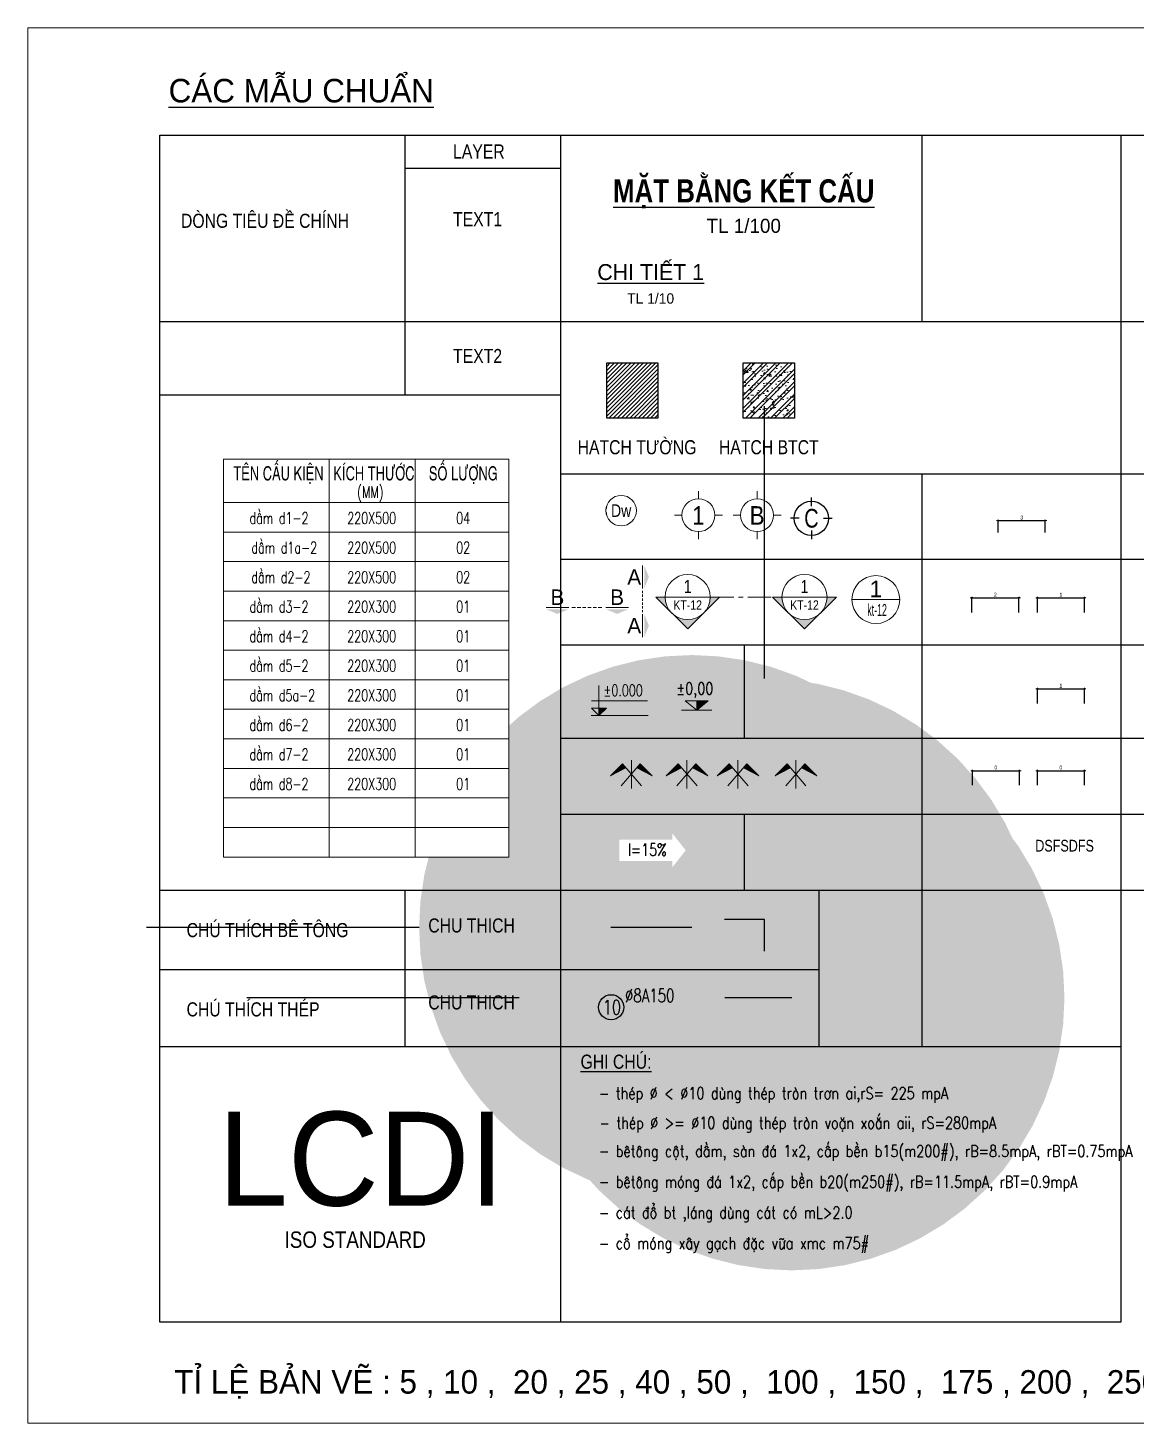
# Model space of a CAD drawing. Header units: inches. Extents: x 2135 to 2261, y 1937 to 2027.
# Drawn here: x 2134.6 to 2205.7, y 1937.3 to 2026.9 of the extents above; entities that cross this region are included whole.
import ezdxf
from ezdxf.enums import TextEntityAlignment as Align

# ---------------------------------------------------------------- set-up
doc = ezdxf.new("R2010")
doc.units = ezdxf.units.IN
doc.header["$MEASUREMENT"] = 0
for name, pattern in [('ACAD_ISO07W100', [3, 0, -3]), ('CENTER', [2, 1.25, -0.25, 0.25, -0.25]), ('DASHDOT', [1, 0.5, -0.25, 0, -0.25]), ('HIDDEN', [0.375, 0.25, -0.125])]:
    doc.linetypes.add(name, pattern=pattern)
doc.layers.get('Defpoints').update_dxf_attribs({"lineweight": 0})
for name, color, linetype, lineweight in [('A-WIPEOUT', 254, 'ACAD_ISO07W100', 0), ('dim', 144, 'Continuous', 13), ('LC Dim', 8, 'Continuous', 18), ('LC Hatch', 252, 'Continuous', 9), ('LC Hatch @ 1', 252, 'Continuous', 9), ('LC ISO', 153, 'Continuous', 13), ('LC Khac', 4, 'Continuous', 9), ('LC MANH DUT', 35, 'HIDDEN', 5), ('LC Net manh', 9, 'Continuous', 5), ('LC Net thay', 7, 'Continuous', 25), ('LC Net truc', 8, 'DASHDOT', 13), ('LC Text1', 3, 'Continuous', 20), ('LC Text2', 7, 'Continuous', 25), ('text', 1, 'Continuous', 20)]:
    doc.layers.add(name, color=color, linetype=linetype, lineweight=lineweight)
doc.styles.add('arial', font='arial.ttf', dxfattribs={"width": 0.8})
doc.styles.add('Brief text', font='VHHELS.TTF')
doc.styles.add('EG 1', font='VHAVANB.TTF')
doc.styles.add('General text 2', font='arial.ttf')
doc.styles.add('HOATBIF', font='hoatbif.shx', dxfattribs={"width": 0.8})
doc.styles.add('LC 1', font='VHAVANB.TTF')
doc.styles.add('LC 2', font='VHARIALN.TTF', dxfattribs={"width": 0.7})
doc.styles.add('LC 3', font='vnsimli.shx', dxfattribs={"width": 0.75})
doc.styles.add('LC3', font='VHARIALB.TTF', dxfattribs={"width": 0.8})
doc.styles.add('T1', font='Vnsimli.shx', dxfattribs={"width": 0.8})
doc.styles.add('T2', font='VHARIAL.TTF', dxfattribs={"width": 0.8})
doc.styles.add('Tahoma', font='tahoma.ttf')
doc.styles.add('text', font='hoatbif.shx', dxfattribs={"width": 0.7})
doc.styles.add('text1', font='VHHELS.TTF', dxfattribs={"width": 0.7, "height": 300})
doc.dimstyles.new('1-10', dxfattribs={"dimscale": 100, "dimtxt": 2.5, "dimasz": 0.35, "dimexe": 0.5, "dimexo": 0, "dimgap": 0.8, "dimtad": 1, "dimdec": 0, "dimlfac": 0.1, "dimzin": 0, "dimdsep": 46, "dimtxsty": 'HOATBIF', "dimblk": 'DOT', "dimcen": -1, "dimdle": 1, "dimclrd": 256, "dimclre": 256, "dimclrt": 4, "dimadec": 3, "dimazin": 2, "dimtfac": 0.333333, "dimtdec": 0, "dimtix": 1, "dimtmove": 2, "dimatfit": 3, "dimldrblk": 'DOT', "dimfxl": 1, "dimtvp": 0.833333, "dimtolj": 1, "dimtzin": 0, "dimarcsym": 0})
doc.dimstyles.new('1-100', dxfattribs={"dimscale": 100, "dimtxt": 2.5, "dimasz": 0.35, "dimexe": 0.5, "dimexo": 0, "dimgap": 0.8, "dimtad": 1, "dimdec": 0, "dimzin": 0, "dimdsep": 46, "dimtxsty": 'HOATBIF', "dimblk1": 'DOT', "dimblk2": 'DOT', "dimsah": 1, "dimcen": -1, "dimdle": 1, "dimclrd": 256, "dimclre": 256, "dimclrt": 4, "dimadec": 3, "dimazin": 2, "dimtfac": 0.333333, "dimtdec": 0, "dimtix": 1, "dimtmove": 2, "dimatfit": 3, "dimldrblk": 'DOT', "dimfxl": 1, "dimtvp": 0.833333, "dimtolj": 1, "dimtzin": 0, "dimarcsym": 0})
doc.dimstyles.new('1-20', dxfattribs={"dimscale": 100, "dimtxt": 2.5, "dimasz": 0.35, "dimexe": 0.5, "dimexo": 0, "dimgap": 0.8, "dimtad": 1, "dimdec": 0, "dimlfac": 0.2, "dimzin": 0, "dimdsep": 46, "dimtxsty": 'HOATBIF', "dimblk1": 'DOT', "dimblk2": 'DOT', "dimsah": 1, "dimcen": -1, "dimdle": 1, "dimclrd": 256, "dimclre": 256, "dimclrt": 4, "dimadec": 3, "dimazin": 2, "dimtfac": 0.333333, "dimtdec": 0, "dimtix": 1, "dimtmove": 2, "dimatfit": 3, "dimldrblk": 'DOT', "dimfxl": 1, "dimtvp": 0.833333, "dimtolj": 1, "dimtzin": 0, "dimarcsym": 0})
doc.dimstyles.new('1-40', dxfattribs={"dimscale": 100, "dimtxt": 2.5, "dimasz": 0.35, "dimexe": 0.5, "dimexo": 0, "dimgap": 0.8, "dimtad": 1, "dimdec": 0, "dimlfac": 0.4, "dimzin": 0, "dimdsep": 46, "dimtxsty": 'HOATBIF', "dimblk1": 'DOT', "dimblk2": 'DOT', "dimsah": 1, "dimcen": -1, "dimdle": 1, "dimclrd": 256, "dimclre": 256, "dimclrt": 4, "dimadec": 3, "dimazin": 2, "dimtfac": 0.333333, "dimtdec": 0, "dimtix": 1, "dimtmove": 2, "dimatfit": 3, "dimldrblk": 'DOT', "dimfxl": 1, "dimtvp": 0.833333, "dimtolj": 1, "dimtzin": 0, "dimarcsym": 0})
doc.dimstyles.new('1-5', dxfattribs={"dimscale": 100, "dimtxt": 2.5, "dimasz": 0.35, "dimexe": 0.5, "dimexo": 0, "dimgap": 0.8, "dimtad": 1, "dimdec": 0, "dimlfac": 0.05, "dimzin": 0, "dimdsep": 46, "dimtxsty": 'HOATBIF', "dimblk1": 'DOT', "dimblk2": 'DOT', "dimsah": 1, "dimcen": -1, "dimdle": 1, "dimclrd": 256, "dimclre": 256, "dimclrt": 4, "dimadec": 3, "dimazin": 2, "dimtfac": 0.333333, "dimtdec": 0, "dimtix": 1, "dimtmove": 2, "dimatfit": 3, "dimldrblk": 'DOT', "dimfxl": 1, "dimtvp": 0.833333, "dimtolj": 1, "dimtzin": 0, "dimarcsym": 0})
doc.dimstyles.new('1-50', dxfattribs={"dimscale": 100, "dimtxt": 2.5, "dimasz": 0.35, "dimexe": 0.5, "dimexo": 0, "dimgap": 0.8, "dimtad": 1, "dimdec": 0, "dimlfac": 0.5, "dimzin": 0, "dimdsep": 46, "dimtxsty": 'HOATBIF', "dimblk1": 'DOT', "dimblk2": 'DOT', "dimsah": 1, "dimcen": -1, "dimdle": 1, "dimclrd": 256, "dimclre": 256, "dimclrt": 4, "dimadec": 3, "dimazin": 2, "dimtfac": 0.333333, "dimtdec": 0, "dimtix": 1, "dimtmove": 2, "dimatfit": 3, "dimldrblk": 'DOT', "dimfxl": 1, "dimtvp": 0.833333, "dimtolj": 1, "dimtzin": 0, "dimarcsym": 0})

# ---------------------------------------------------------------- blocks, each defined once
blk = doc.blocks.new('CT')
at = {"layer": 'LC Khac'}
blk.add_hatch(color=252, dxfattribs=at).paths.add_polyline_path([(3.25, 1.6), (1.64, 1.6), (1.64, 0)])
at = {"layer": 'LC Khac', "color": 9, "ltscale": 50}
for p, q in [((0.05, 3.14), (12, 3.14)), ((12.09, 0), (0, 0))]:
    blk.add_line(p, q, dxfattribs=at)
for points in [[(1.64, 6.43), (1.64, 0)], [(1.64, 0), (0.03, 1.6), (1.64, 1.6)], [(1.64, 0), (3.25, 1.6), (1.64, 1.6)]]:
    blk.add_lwpolyline(points, dxfattribs=at)
at = {"layer": 'LC Khac', "color": 3, "style": 'LC 3', "width": 0.75}
blk.add_attdef('CT', (1.91, 3.5), '', height=2.2, dxfattribs=at)
blk = doc.blocks.new('DXicon')
at = {"layer": 'LC Hatch', "ltscale": 50}
for points in [[(-1.15, 4.39), (-1.9, 5.26), (-4.45, 2.69)], [(4.45, 2.69), (1.9, 5.26), (1.15, 4.39)]]:
    blk.add_hatch(color=252, dxfattribs=at).paths.add_polyline_path(points)
at = {"layer": 'LC Net manh', "color": 8, "ltscale": 50}
for p, q in [((0, 0.04), (0, 6.04)), ((-1.9, 5.26), (-4.45, 2.69)), ((-4.45, 2.69), (-1.15, 4.39)), ((-2.13, 0.57), (1.9, 5.26)), ((2.13, 0.57), (-1.9, 5.26)), ((4.45, 2.69), (1.15, 4.39)), ((1.9, 5.26), (4.45, 2.69))]:
    blk.add_line(p, q, dxfattribs=at)
blk = doc.blocks.new('DOT')
at = {"layer": 'dim'}
for p, q in [((-1, -1), (1, 1)), ((-3, 0), (3, 0))]:
    blk.add_line(p, q, dxfattribs=at)
blk.add_lwpolyline([(0.5, 1), (-1, -0.5), (-0.5, -1), (1, 0.5)], close=True, dxfattribs=at)
blk = doc.blocks.new('TTRUC')
at = {"layer": 'LC ISO'}
for p, q in [((0, 6.95), (0, 10.13)), ((-6.95, 0), (-10.13, 0)), ((6.95, 0), (10.13, 0)), ((0, -6.95), (0, -10.13))]:
    blk.add_line(p, q, dxfattribs=at)
at = {"layer": 'LC Net manh'}
blk.add_circle((0, 0), 6.95, dxfattribs=at)
blk = doc.blocks.new('TIEUDE1')
at = {"layer": 'LC Text2', "color": 7, "style": 'LC 1'}
blk.add_attdef('TIªU§Ò', text='', height=5, dxfattribs=at).set_placement((0, 0), align=Align.BOTTOM_CENTER)
blk.add_attdef('TL', text='', height=3, dxfattribs=at).set_placement((0, -2), align=Align.TOP_CENTER)
blk = doc.blocks.new('TIEUDE2')
at = {"layer": 'LC Text2', "color": 7, "style": 'LC 1'}
blk.add_attdef('%%UTIªU§Ò', text='', height=3.5, dxfattribs=at).set_placement((0, 0), align=Align.BOTTOM_CENTER)
blk.add_attdef('TL', text='', height=2.2, dxfattribs=at).set_placement((0, -1.8), align=Align.TOP_CENTER)
blk = doc.blocks.new('*D49')
at = {"layer": 'Defpoints', "color": 0, "ltscale": 500, "transparency": 16777216}
for p in [(2199.898, 1995.22), (2196.881, 1994.456), (2199.898, 1994.456)]:
    blk.add_point(p, dxfattribs=at)
at = {"layer": 'LC Dim', "lineweight": -2, "ltscale": 500, "transparency": 16777216}
for p, q in [((2196.881, 1994.456), (2196.881, 1995.27)), ((2196.916, 1995.22), (2199.863, 1995.22)), ((2199.898, 1994.456), (2199.898, 1995.27))]:
    blk.add_line(p, q, dxfattribs=at)
at = {"layer": 'LC Dim', "lineweight": -2, "ltscale": 500, "transparency": 16777216, "xscale": 0.035, "yscale": 0.035, "zscale": 0.035, "rotation": 180}
blk.add_blockref('DOT', (2196.881, 1995.22), dxfattribs=at)
at = {"layer": 'LC Dim', "lineweight": -2, "ltscale": 500, "transparency": 16777216, "xscale": 0.035, "yscale": 0.035, "zscale": 0.035}
blk.add_blockref('DOT', (2199.898, 1995.22), dxfattribs=at)
at = {"layer": 'LC Dim', "color": 4, "ltscale": 500, "transparency": 16777216, "insert": (2198.39, 1995.415), "char_height": 0.25, "attachment_point": 5, "style": 'HOATBIF'}
blk.add_mtext('\\A1;3', dxfattribs=at)
blk = doc.blocks.new('*D50')
at = {"layer": 'Defpoints', "color": 0, "ltscale": 2, "transparency": 16777216}
for p in [(2198.201, 1990.26), (2195.185, 1989.325), (2198.201, 1989.325)]:
    blk.add_point(p, dxfattribs=at)
at = {"layer": 'LC Dim', "lineweight": -2, "ltscale": 2, "transparency": 16777216}
for p, q in [((2195.185, 1989.325), (2195.185, 1990.31)), ((2195.22, 1990.26), (2198.166, 1990.26)), ((2198.201, 1989.325), (2198.201, 1990.31))]:
    blk.add_line(p, q, dxfattribs=at)
at = {"layer": 'LC Dim', "lineweight": -2, "ltscale": 2, "transparency": 16777216, "xscale": 0.035, "yscale": 0.035, "zscale": 0.035, "rotation": 180}
blk.add_blockref('DOT', (2195.185, 1990.26), dxfattribs=at)
at = {"layer": 'LC Dim', "lineweight": -2, "ltscale": 2, "transparency": 16777216, "xscale": 0.035, "yscale": 0.035, "zscale": 0.035}
blk.add_blockref('DOT', (2198.201, 1990.26), dxfattribs=at)
at = {"layer": 'LC Dim', "color": 4, "ltscale": 2, "transparency": 16777216, "insert": (2196.693, 1990.465), "char_height": 0.25, "attachment_point": 5, "style": 'HOATBIF'}
blk.add_mtext('\\A1;2', dxfattribs=at)
blk = doc.blocks.new('*D51')
at = {"layer": 'Defpoints', "color": 0, "ltscale": 2, "transparency": 16777216}
for p in [(2202.407, 1984.42), (2199.39, 1983.484), (2202.407, 1983.484)]:
    blk.add_point(p, dxfattribs=at)
at = {"layer": 'LC Dim', "lineweight": -2, "ltscale": 2, "transparency": 16777216}
for p, q in [((2199.39, 1983.484), (2199.39, 1984.47)), ((2199.425, 1984.42), (2202.372, 1984.42)), ((2202.407, 1983.484), (2202.407, 1984.47))]:
    blk.add_line(p, q, dxfattribs=at)
at = {"layer": 'LC Dim', "lineweight": -2, "ltscale": 2, "transparency": 16777216, "xscale": 0.035, "yscale": 0.035, "zscale": 0.035, "rotation": 180}
blk.add_blockref('DOT', (2199.39, 1984.42), dxfattribs=at)
at = {"layer": 'LC Dim', "lineweight": -2, "ltscale": 2, "transparency": 16777216, "xscale": 0.035, "yscale": 0.035, "zscale": 0.035}
blk.add_blockref('DOT', (2202.407, 1984.42), dxfattribs=at)
at = {"layer": 'LC Dim', "color": 4, "ltscale": 2, "transparency": 16777216, "insert": (2200.899, 1984.625), "char_height": 0.25, "attachment_point": 5, "style": 'HOATBIF'}
blk.add_mtext('\\A1;1', dxfattribs=at)
blk = doc.blocks.new('*D52')
at = {"layer": 'Defpoints', "color": 0, "ltscale": 2, "transparency": 16777216}
for p in [(2202.407, 1990.26), (2199.39, 1989.325), (2202.407, 1989.325)]:
    blk.add_point(p, dxfattribs=at)
at = {"layer": 'LC Dim', "lineweight": -2, "ltscale": 2, "transparency": 16777216}
for p, q in [((2199.39, 1989.325), (2199.39, 1990.31)), ((2199.425, 1990.26), (2202.372, 1990.26)), ((2202.407, 1989.325), (2202.407, 1990.31))]:
    blk.add_line(p, q, dxfattribs=at)
at = {"layer": 'LC Dim', "lineweight": -2, "ltscale": 2, "transparency": 16777216, "xscale": 0.035, "yscale": 0.035, "zscale": 0.035, "rotation": 180}
blk.add_blockref('DOT', (2199.39, 1990.26), dxfattribs=at)
at = {"layer": 'LC Dim', "lineweight": -2, "ltscale": 2, "transparency": 16777216, "xscale": 0.035, "yscale": 0.035, "zscale": 0.035}
blk.add_blockref('DOT', (2202.407, 1990.26), dxfattribs=at)
at = {"layer": 'LC Dim', "color": 4, "ltscale": 2, "transparency": 16777216, "insert": (2200.899, 1990.465), "char_height": 0.25, "attachment_point": 5, "style": 'HOATBIF'}
blk.add_mtext('\\A1;1', dxfattribs=at)
blk = doc.blocks.new('*D53')
at = {"layer": 'Defpoints', "color": 0, "ltscale": 2, "transparency": 16777216}
for p in [(2198.235, 1979.161), (2195.218, 1978.226), (2198.235, 1978.226)]:
    blk.add_point(p, dxfattribs=at)
at = {"layer": 'LC Dim', "lineweight": -2, "ltscale": 2, "transparency": 16777216}
for p, q in [((2195.218, 1978.226), (2195.218, 1979.211)), ((2195.253, 1979.161), (2198.2, 1979.161)), ((2198.235, 1978.226), (2198.235, 1979.211))]:
    blk.add_line(p, q, dxfattribs=at)
at = {"layer": 'LC Dim', "lineweight": -2, "ltscale": 2, "transparency": 16777216, "xscale": 0.035, "yscale": 0.035, "zscale": 0.035, "rotation": 180}
blk.add_blockref('DOT', (2195.218, 1979.161), dxfattribs=at)
at = {"layer": 'LC Dim', "lineweight": -2, "ltscale": 2, "transparency": 16777216, "xscale": 0.035, "yscale": 0.035, "zscale": 0.035}
blk.add_blockref('DOT', (2198.235, 1979.161), dxfattribs=at)
at = {"layer": 'LC Dim', "color": 4, "ltscale": 2, "transparency": 16777216, "insert": (2196.726, 1979.366), "char_height": 0.25, "attachment_point": 5, "style": 'HOATBIF'}
blk.add_mtext('\\A1;0', dxfattribs=at)
blk = doc.blocks.new('*D54')
at = {"layer": 'Defpoints', "color": 0, "ltscale": 2, "transparency": 16777216}
for p in [(2202.407, 1979.161), (2199.39, 1978.226), (2202.407, 1978.226)]:
    blk.add_point(p, dxfattribs=at)
at = {"layer": 'LC Dim', "lineweight": -2, "ltscale": 2, "transparency": 16777216}
for p, q in [((2199.39, 1978.226), (2199.39, 1979.211)), ((2199.425, 1979.161), (2202.372, 1979.161)), ((2202.407, 1978.226), (2202.407, 1979.211))]:
    blk.add_line(p, q, dxfattribs=at)
at = {"layer": 'LC Dim', "lineweight": -2, "ltscale": 2, "transparency": 16777216, "xscale": 0.035, "yscale": 0.035, "zscale": 0.035, "rotation": 180}
blk.add_blockref('DOT', (2199.39, 1979.161), dxfattribs=at)
at = {"layer": 'LC Dim', "lineweight": -2, "ltscale": 2, "transparency": 16777216, "xscale": 0.035, "yscale": 0.035, "zscale": 0.035}
blk.add_blockref('DOT', (2202.407, 1979.161), dxfattribs=at)
at = {"layer": 'LC Dim', "color": 4, "ltscale": 2, "transparency": 16777216, "insert": (2200.899, 1979.366), "char_height": 0.25, "attachment_point": 5, "style": 'HOATBIF'}
blk.add_mtext('\\A1;0', dxfattribs=at)
blk = doc.blocks.new('trich CT')
blk.add_line((-500, 0), (500, 0))
blk.add_circle((0, 0), 500)
at = {"layer": 'text', "style": 'text1'}
blk.add_attdef('T', text='', height=350, dxfattribs=at).set_placement((0, 223), align=Align.MIDDLE_CENTER)
at = {"layer": 'text', "linetype": 'ByBlock', "style": 'text', "width": 0.7}
blk.add_attdef('KT', text='', height=250, dxfattribs=at).set_placement((0, -217), align=Align.MIDDLE_CENTER)
blk = doc.blocks.new('*U33')
h = blk.add_hatch(color=256)
h.paths.add_polyline_path([(0, -8.49), (4.24, -4.24, -0.198912), (0, -6, -0.198912), (-4.24, -4.24)])
h.paths.add_polyline_path([(8.49, 0), (6, 0, -0.198912), (4.24, -4.24)])
h.paths.add_polyline_path([(-4.24, -4.24, -0.198912), (-6, 0), (-8.49, 0)])
h = blk.add_hatch(color=256)
h.paths.add_polyline_path([(31.08, -8.49), (35.32, -4.24, -0.198912), (31.08, -6, -0.198912), (26.84, -4.24)])
h.paths.add_polyline_path([(39.57, 0), (37.08, 0, -0.198912), (35.32, -4.24)])
h.paths.add_polyline_path([(26.84, -4.24, -0.198912), (25.08, 0), (22.59, 0)])
for p, q in [((-6, 0), (6, 0)), ((25.08, 0), (37.08, 0))]:
    blk.add_line(p, q)
at = {"linetype": 'CENTER', "ltscale": 5}
blk.add_line((6, 0), (25.08, 0), dxfattribs=at)
for points in [[(6, 0), (8.49, 0), (0, -8.49), (-8.49, 0), (-6, 0)], [(37.08, 0), (39.57, 0), (31.08, -8.49), (22.59, 0), (25.08, 0)]]:
    blk.add_lwpolyline(points)
for centre in [(0, 0), (31.08, 0)]:
    blk.add_circle(centre, 6)
at = {"layer": 'text', "style": 'Brief text', "width": 0.8, "flags": 8}
for tag, p in [('VIEW-NUMBER2', (0, 52)), ('VIEW-NUMBER1', (0, 0))]:
    blk.add_attdef(tag, text='', height=3.5, dxfattribs=at).set_placement(p, align=Align.BOTTOM_CENTER)
at = {"layer": 'text', "style": 'arial', "width": 0.8, "flags": 8}
for tag, p in [('SHEET-NUMBER2', (0, 51.13)), ('SHEET-NUMBER1', (0, -0.87))]:
    blk.add_attdef(tag, text='', height=2.5, dxfattribs=at).set_placement(p, align=Align.TOP_CENTER)
blk = doc.blocks.new('Caodo1')
at = {"layer": 'LC Text1'}
blk.add_hatch(color=256, dxfattribs=at).paths.add_polyline_path([(0, 200), (0, 0), (243, 200)])
for p, q in [((324, 0), (-324, 0)), ((0, 0), (0, 200))]:
    blk.add_line(p, q, dxfattribs=at)
blk.add_lwpolyline([(-243, 200), (243, 200), (0, 0), (0, 0)], close=True, dxfattribs=at)
at = {"layer": 'LC Text1', "style": 'T1', "width": 0.8}
blk.add_attdef('%%P0,00', text='', height=250, dxfattribs=at).set_placement((-39, 460), align=Align.MIDDLE_CENTER)
blk = doc.blocks.new('*U19')
at = {"layer": 'A-WIPEOUT'}
blk.add_lwpolyline([(0, 4.25), (-2.5, 3.44), (-4.04, 1.31), (-4.04, -1.31), (-2.5, -3.44), (0, -4.25), (2.5, -3.44), (4.04, -1.31), (4.04, 1.31), (2.5, 3.44)], close=True, dxfattribs=at)
blk.add_wipeout([(0, 4.25), (-2.5, 3.44), (-4.04, 1.31), (-4.04, -1.31), (-2.5, -3.44), (0, -4.25), (2.5, -3.44), (4.04, -1.31), (4.04, 1.31), (2.5, 3.44)]).dxf.layer = 'A-WIPEOUT'
blk.add_circle((0, 0), 4.25)
at = {"layer": 'text', "style": 'General text 2', "width": 0.8, "flags": 8}
blk.add_attdef('SYMBOL', text='', height=3.5, dxfattribs=at).set_placement((0, 0), align=Align.MIDDLE_CENTER)
blk = doc.blocks.new('matcatdoc')
at = {"layer": 'LC Khac', "color": 1, "ltscale": 2}
for p, q in [((0, 485), (0, 0)), ((0, -550), (0, -1036))]:
    blk.add_line(p, q, dxfattribs=at)
for points in [[(134, 243, 0, 471, 0), (37, 243, 275, 275, 0)], [(134, -793, 0, 471, 0), (37, -793, 275, 275, 0)]]:
    blk.add_lwpolyline(points, format="xyseb", dxfattribs=at)
at = {"layer": 'LC MANH DUT', "ltscale": 200}
blk.add_line((0, -49), (0, -506), dxfattribs=at)
at = {"ltscale": 2, "style": 'LC 1'}
for p in [(-179, 243), (-179, -793)]:
    blk.add_attdef('LC', text='', height=330, dxfattribs=at).set_placement(p, align=Align.MIDDLE_CENTER)
blk = doc.blocks.new('*U32')
at = {"layer": 'LC Khac', "color": 1, "ltscale": 2}
for p, q in [((0, 0), (-485, 0)), ((1271, 0), (785, 0))]:
    blk.add_line(p, q, dxfattribs=at)
for points in [[(-243, -134, 0, 471, 0), (-243, -37, 275, 275, 0)], [(1028, -134, 0, 471, 0), (1028, -37, 275, 275, 0)]]:
    blk.add_lwpolyline(points, format="xyseb", dxfattribs=at)
at = {"layer": 'LC MANH DUT', "ltscale": 300}
blk.add_line((66, 0), (732, 0), dxfattribs=at)
at = {"ltscale": 2, "style": 'LC 1'}
for p in [(-243, 222), (1028, 222)]:
    blk.add_attdef('LC', text='', height=330, dxfattribs=at).set_placement(p, align=Align.MIDDLE_CENTER)
blk = doc.blocks.new('KyHieu TrucDinhVi')
at = {"color": 7, "lineweight": 30}
for p, q in [((0, 2.36), (0, 4)), ((-2.36, 0), (-4, 0)), ((2.36, 0), (4, 0)), ((0, -2.36), (0, -4))]:
    blk.add_line(p, q, dxfattribs=at)
blk.add_circle((0, 0), 3.3, dxfattribs=at)
at = {"ltscale": 20, "style": 'Tahoma'}
blk.add_attdef('AA', text='', height=3, dxfattribs=at).set_placement((0, 0), align=Align.MIDDLE_CENTER)

msp = doc.modelspace()

# ---------------------------------------------------------------- hatches: boundary and pattern name
at = {"layer": 'LC Hatch @ 1', "ltscale": 2}
h = msp.add_hatch(dxfattribs=at)
h.set_pattern_fill('ANSI31', color=256, scale=1.508205)
h.set_pattern_definition([(45, (2171.67229, 2189.55134), (-0.13330771, 0.13330771), [])])
h.paths.add_polyline_path([(2175.032, 2001.803), (2175.032, 2005.354), (2171.744, 2005.354), (2171.744, 2001.803)])
h = msp.add_hatch(dxfattribs=at)
h.set_pattern_fill('BTCT', color=256, scale=0.15082)
h.set_pattern_definition([(50, (2173.2423, 2189.5513), (1.081775, -0.094643), [0.1131153, -1.244269]), (355, (2173.2423, 2189.5513), (-0.2092654, 1.1344596), [0.090492, -0.995415]), (100.4514, (2173.3325, 2189.5435), (0.8725105, 1.039816), [0.096133, -1.057466]), (46.1842, (2173.2423, 2189.853), (1.609618, -0.249637), [0.169673, -1.866403]), (96.6356, (2173.3765, 2189.8322), (1.409663, 1.469169), [0.1442, -1.586198]), (351.1842, (2173.2423, 2189.853), (1.409661, 1.46917), [0.135738, -1.493123]), (21, (2173.39315, 2189.7776), (0.900258, -0.6072317), [0.1131153, -1.244269]), (326, (2173.3932, 2189.7776), (0.366969, 1.0936746), [0.090492, -0.995415]), (71.4514, (2173.4682, 2189.727), (1.2672276, 0.486442), [0.096133, -1.057466]), (37.5, (2173.24233, 2189.55134), (0.01833955, 0.502072), [0, -0.9833494, 0, -1.010497, 0, -0.9991855]), (7.5, (2173.24233, 2189.55134), (0.3967627, 0.5948536), [0, -0.5761342, 0, -0.9607263, 0, -0.3808217]), (327.5, (2172.906, 2189.55134), (0.80511345, -0.0340174), [0, -0.3770511, 0, -1.1763996, 0, -1.5609917]), (317.5, (2172.7552, 2189.55134), (0.879564, 0.1509788), [0, -0.4901665, 0, -0.78125, 0, -1.1085304]), (45, (2173.24233, 2189.55134), (-0.3999231, 0.3999231), []), (45, (2173.50895, 2189.55134), (-0.3999231, 0.3999231), [])])
h.paths.add_polyline_path([(2183.789, 2005.354), (2180.501, 2005.354), (2180.501, 2001.803), (2183.789, 2001.803)])

# ---------------------------------------------------------------- linework, layer by layer
at = {"layer": 'Defpoints', "ltscale": 0.2}
msp.add_lwpolyline([(2134.584, 2026.858), (2261.274, 2026.858), (2261.274, 1937.27), (2134.584, 1937.27)], close=True, dxfattribs=at)
at = {"layer": 'LC Net thay'}
for p, q in [((2158.786, 2019.966), (2158.786, 2003.289)), ((2168.781, 2019.966), (2168.781, 1943.751)), ((2191.978, 2019.966), (2191.978, 2008.013)), ((2204.742, 2019.966), (2210.688, 2019.966)), ((2168.781, 2017.824), (2158.786, 2017.824)), ((2143.045, 2008.013), (2191.978, 2008.013)), ((2143.045, 2008.013), (2210.688, 2008.013)), ((2143.045, 2003.289), (2168.781, 2003.289)), ((2168.781, 1998.218), (2210.688, 1998.218)), ((2191.978, 1998.218), (2191.978, 1961.459)), ((2168.781, 1992.736), (2210.688, 1992.736)), ((2168.781, 1987.254), (2210.688, 1987.254)), ((2180.568, 1987.254), (2180.568, 1981.247)), ((2168.781, 1981.247), (2210.688, 1981.247)), ((2168.781, 1976.36), (2191.978, 1976.36)), ((2168.781, 1976.36), (2210.688, 1976.36)), ((2180.568, 1976.36), (2180.568, 1971.501)), ((2143.045, 1971.501), (2210.688, 1971.501)), ((2158.786, 1971.501), (2158.786, 1961.459)), ((2185.374, 1961.459), (2185.374, 1971.501)), ((2143.045, 1966.4), (2185.374, 1966.4)), ((2143.045, 1961.459), (2204.742, 1961.459)), ((2143.045, 1961.459), (2204.742, 1961.459))]:
    msp.add_line(p, q, dxfattribs=at)
msp.add_lwpolyline([(2143.045, 2019.966), (2204.742, 2019.966), (2204.742, 1943.751), (2143.045, 1943.751)], close=True, dxfattribs=at)
at = {"layer": 'LC Text2', "ltscale": 2}
for points in [[(2171.744, 2005.354), (2175.032, 2005.354), (2175.032, 2001.803), (2171.744, 2001.803)], [(2180.501, 2005.354), (2183.789, 2005.354), (2183.789, 2001.803), (2180.501, 2001.803)]]:
    msp.add_lwpolyline(points, close=True, dxfattribs=at)
at = {"layer": 'LC Text2', "ltscale": 100}
msp.add_circle((2172.027, 1963.973), 0.807, dxfattribs=at)

# ---------------------------------------------------------------- block references
ref = msp.add_blockref('matcatdoc', (2174.049, 1990.869), dxfattribs=dict(xscale=0.003016409176508714, yscale=0.003016409176508714, zscale=0.003016409176508714))
ref.add_attrib('LC', 'A', dxfattribs={"ltscale": 2, "height": 0.995, "style": 'LC 1'}).set_placement((2173.51, 1988.477), align=Align.MIDDLE_CENTER)
ref.add_attrib('LC', 'A', dxfattribs={"ltscale": 2, "height": 0.995, "style": 'LC 1'}).set_placement((2173.51, 1991.601), align=Align.MIDDLE_CENTER)
ref = msp.add_blockref('*U32', (2169.309, 1989.633), dxfattribs=dict(xscale=0.003016409176508714, yscale=0.003016409176508714, zscale=0.003016409176508714))
ref.add_attrib('LC', 'B', dxfattribs={"ltscale": 2, "height": 0.995, "style": 'LC 1'}).set_placement((2172.41, 1990.303), align=Align.MIDDLE_CENTER)
ref.add_attrib('LC', 'B', dxfattribs={"ltscale": 2, "height": 0.995, "style": 'LC 1'}).set_placement((2168.577, 1990.303), align=Align.MIDDLE_CENTER)
at = {"layer": 'LC Hatch', "xscale": 0.30164091765136, "yscale": 0.30164091765136, "zscale": 0.30164091765136}
for p in [(2173.324, 1978.015), (2176.897, 1978.015), (2180.171, 1978.015), (2183.893, 1978.015)]:
    msp.add_blockref('DXicon', p, dxfattribs=at)
at = {"layer": 'LC ISO', "xscale": 0.1520035240682468, "yscale": 0.1520035240682468, "zscale": 0.1520035240682468}
for p in [(2177.627, 1995.569), (2181.398, 1995.569)]:
    msp.add_blockref('TTRUC', p, dxfattribs=at)
at = {"layer": 'LC ISO'}
ref = msp.add_blockref('KyHieu TrucDinhVi', (2184.884, 1995.37), dxfattribs=dict(at, xscale=0.3331896367936253, yscale=0.3331896367936253, zscale=0.3331896367936253))
ref.add_attrib('AA', 'C', dxfattribs={"layer": '0', "ltscale": 20, "height": 1.199, "style": 'EG 1', "width": 0.8}).set_placement((2184.884, 1995.37), align=Align.MIDDLE_CENTER)
ref = msp.add_blockref('*U33', (2176.941, 1990.311), dxfattribs=dict(at, xscale=0.2413127341206971, yscale=0.2413127341206971, zscale=0.2413127341206971))
ref.add_attrib('VIEW-NUMBER1', '1', dxfattribs={"layer": 'text', "height": 0.845, "style": 'Brief text', "width": 0.8}).set_placement((2176.941, 1990.311), align=Align.BOTTOM_CENTER)
ref.add_attrib('SHEET-NUMBER1', 'KT-12', dxfattribs={"layer": 'text', "height": 0.6033, "style": 'arial', "width": 0.8}).set_placement((2176.941, 1990.1), align=Align.TOP_CENTER)
ref.add_attrib('VIEW-NUMBER2', '1', dxfattribs={"layer": 'text', "height": 0.845, "style": 'Brief text', "width": 0.8}).set_placement((2184.441, 1990.311), align=Align.BOTTOM_CENTER)
ref.add_attrib('SHEET-NUMBER2', 'KT-12', dxfattribs={"layer": 'text', "height": 0.6033, "style": 'arial', "width": 0.8}).set_placement((2184.441, 1990.1), align=Align.TOP_CENTER)
ref = msp.add_blockref('trich CT', (2189.023, 1990.15), dxfattribs=dict(at, xscale=0.003071566372880146, yscale=0.003071566372880146, zscale=0.003071566372880146))
ref.add_attrib('T', '1', dxfattribs={"layer": 'LC Text2', "height": 1.075, "style": 'text1'}).set_placement((2189.023, 1990.834), align=Align.MIDDLE_CENTER)
ref.add_attrib('KT', ' kt-12', dxfattribs={"layer": 'LC Text2', "linetype": 'ByBlock', "height": 0.7679, "style": 'text', "width": 0.55}).set_placement((2189.023, 1989.483), align=Align.MIDDLE_CENTER)
at = {"layer": 'LC Text1'}
ref = msp.add_blockref('CT', (2170.748, 1982.699), dxfattribs=dict(at, xscale=0.30164091765136, yscale=0.30164091765136, zscale=0.30164091765136))
ref.add_attrib('CT', '%%P0.000', (2171.543, 1983.948), dxfattribs={"color": 3, "height": 0.7481, "style": 'LC 3', "width": 0.7})
ref = msp.add_blockref('Caodo1', (2177.519, 1983.054), dxfattribs=dict(at, xscale=0.003016409176508714, yscale=0.003016409176508714, zscale=0.003016409176508714))
ref.add_attrib('%%P0,00', '%%p0,00', dxfattribs={"layer": 'LC Text2', "height": 0.7541, "style": 'T1', "width": 0.8}).set_placement((2177.401, 1984.44), align=Align.MIDDLE_CENTER)
at = {"layer": 'LC Text2'}
ref = msp.add_blockref('TIEUDE1', (2180.539, 2015.204), dxfattribs=dict(at, xscale=0.3016409176514545, yscale=0.3016409176514545, zscale=0.3016409176514545))
ref.add_attrib('TIªU§Ò', '%%UmÆt b»ng kÕt cÊu', dxfattribs={"color": 7, "height": 1.4854, "style": 'LC3', "width": 0.8}).set_placement((2180.539, 2015.204), align=Align.BOTTOM_CENTER)
ref.add_attrib('TL', 'TL 1/100', dxfattribs={"color": 7, "height": 0.9049, "style": 'LC 1'}).set_placement((2180.539, 2014.601), align=Align.TOP_CENTER)
ref = msp.add_blockref('TIEUDE2', (2174.566, 2010.359), dxfattribs=dict(at, xscale=0.3016409176514545, yscale=0.3016409176514545, zscale=0.3016409176514545))
ref.add_attrib('%%UTIªU§Ò', '%%Uchi tiÕt 1', dxfattribs={"color": 7, "height": 1.02442, "style": 'LC 1'}).set_placement((2174.566, 2010.359), align=Align.BOTTOM_CENTER)
ref.add_attrib('TL', 'TL 1/10', dxfattribs={"color": 7, "height": 0.6636, "style": 'LC 1'}).set_placement((2174.566, 2009.816), align=Align.TOP_CENTER)

# ---------------------------------------------------------------- texts
at = {"layer": 'LC Dim', "color": 4, "ltscale": 2, "insert": (2199.256, 1973.959), "char_height": 0.7541, "attachment_point": 7, "style": 'HOATBIF'}
msp.add_mtext('DSFSDFS', dxfattribs=at)
at = {"layer": 'LC Text1', "ltscale": 0.2, "style": 'LC 1', "width": 0.9}
for s, p in [('1', (2177.627, 1994.601)), ('B', (2181.398, 1994.601))]:
    msp.add_text(s, height=1.19, dxfattribs=at).set_placement(p, align=Align.BOTTOM_CENTER)
at = {"layer": 'LC Text1', "color": 3, "style": 'LC 3', "width": 0.8}
for s, p in [('- thÐp %%C < %%C10 dïng thÐp trßn tr¬n ai,rS= 225 mpA', (2171.244, 1958.076)), ('- thÐp %%C >= %%C10 dïng thÐp trßn voÆn xo¾n aii, rS=280mpA', (2171.275, 1956.172)), ('- bªt«ng cét, dÇm, sµn ®¸ 1x2, cÊp bÒn b15(m200#), rB=8.5mpA, rBT=0.75mpA', (2171.238, 1954.357)), ('- bªt«ng mãng ®¸ 1x2, cÊp bÒn b20(m250#), rB=11.5mpA, rBT=0.9mpA', (2171.238, 1952.387)), ('- c¸t ®æ bt ,l¸ng dïng c¸t cã mL>2.0', (2171.238, 1950.416)), ('- cæ mãng x©y g¹ch ®Æc v÷a xmc m75#', (2171.238, 1948.446))]:
    msp.add_text(s, height=0.7541, dxfattribs=at).set_placement(p)
at = {"layer": 'LC Text2', "lineweight": -2}
for s, height, style, p in [('%%uc¸c mÉu chuÈn', 1.5082, 'LC 1', (2143.618, 2022.074)), ('iso standard', 1.05574, 'LC 2', (2151.06, 1948.522)), ('tØ lÖ b¶n vÏ : 5 , 10 ,  20 , 25 , 40 , 50 ,  100 ,  150 ,  175 , 200 ,  250 , 400 , 500 , 1000 ....', 1.5082, 'LC 1', (2143.98, 1939.163))]:
    msp.add_text(s, height=height, dxfattribs=dict(at, style=style)).set_placement(p)
at = {"layer": 'LC Text2', "style": 'T2', "width": 0.8}
for s, height, p in [('layer', 0.9049, (2161.878, 2018.47)), ('dßng tiªu ®Ò chÝnh', 0.90492, (2144.412, 2014.019)), ('text1', 0.9049, (2161.878, 2014.122)), ('text2', 0.9049, (2161.878, 2005.339)), ('HATCH T¦êNG', 0.90492, (2169.875, 1999.48)), ('HATCH BTCT', 0.9049, (2178.948, 1999.48)), ('chó thÝch bª t«ng', 0.90492, (2144.771, 1968.474)), ('chu thich', 0.9049, (2160.288, 1968.771)), ('chu thich', 0.9049, (2160.288, 1963.831)), ('chó thÝch thÐp', 0.90492, (2144.771, 1963.384)), ('%%Ughi chó:', 0.90492, (2170.064, 1960.025))]:
    msp.add_text(s, height=height, dxfattribs=at).set_placement(p)
at = {"layer": 'LC Text2', "linetype": 'ByBlock', "style": 'LC 3', "width": 0.75}
msp.add_text('%%C8A150', height=0.8379, dxfattribs=at).set_placement((2172.912, 1964.308))
at = {"layer": 'LC Text2', "ltscale": 100, "style": 'LC 3', "width": 0.75}
msp.add_text('10', height=0.9217, dxfattribs=at).set_placement((2172.072, 1963.973), align=Align.MIDDLE_CENTER)
at = {"layer": 'LC Text2', "lineweight": -2, "style": 'LC 1'}
msp.add_text('LCDI', height=6.0328, dxfattribs=at).set_placement((2155.982, 1954.249), align=Align.MIDDLE)

# ---------------------------------------------------------------- dimensions: what is measured, and where the dimension line sits
at = {"layer": 'LC Dim', "ltscale": 500}
dim = msp.add_linear_dim(base=(2199.898, 1995.22), p1=(2196.881, 1994.456), p2=(2199.898, 1994.456), dimstyle='1-100', override={"dimscale": 0.1, "dimgap": 0.7, "dimfxl": 0.5, "dimarcsym": 1}, dxfattribs=at)
dim.commit()
dim.dimension.update_dxf_attribs({"geometry": '*D49', "text_midpoint": (2198.39, 1995.415)})
at = {"layer": 'LC Dim', "ltscale": 2}
for base, p1, p2, dimstyle, picture, middle in [((2198.201, 1990.26), (2195.185, 1989.325), (2198.201, 1989.325), '1-50', '*D50', (2196.693, 1990.465)), ((2202.407, 1990.26), (2199.39, 1989.325), (2202.407, 1989.325), '1-40', '*D52', (2200.899, 1990.465)), ((2202.407, 1984.42), (2199.39, 1983.484), (2202.407, 1983.484), '1-20', '*D51', (2200.899, 1984.625)), ((2198.235, 1979.161), (2195.218, 1978.226), (2198.235, 1978.226), '1-10', '*D53', (2196.726, 1979.366)), ((2202.407, 1979.161), (2199.39, 1978.226), (2202.407, 1978.226), '1-5', '*D54', (2200.899, 1979.366))]:
    dim = msp.add_linear_dim(base=base, p1=p1, p2=p2, dimstyle=dimstyle, override={"dimscale": 0.1}, dxfattribs=at)
    dim.commit()
    dim.dimension.update_dxf_attribs({"geometry": picture, "text_midpoint": middle})

# ---------------------------------------------------------------- leaders
for points in [[(2181.88, 1967.573), (2181.88, 1969.609), (2179.303, 1969.609)], [(2177.2, 1969.088), (2172.007, 1969.088)], [(2183.631, 1964.576), (2179.693, 1964.576), (2179.326, 1964.576)]]:
    msp.add_leader(points, dimstyle='1-20', dxfattribs=at)

# ---------------------------------------------------------------- next in the draw order: block references
at = {"layer": 'LC Net manh'}
ref = msp.add_blockref('*U19', (2172.67, 1995.859), dxfattribs=dict(at, xscale=0.2299568407502504, yscale=0.2299568407502504, zscale=0.2299568407502504))
ref.add_attrib('SYMBOL', 'Dw', dxfattribs={"layer": 'text', "height": 0.8048, "style": 'General text 2', "width": 0.8}).set_placement((2172.67, 1995.859), align=Align.MIDDLE_CENTER)

# ---------------------------------------------------------------- next in the draw order: wipeouts: each hides what was drawn before it
at = {"ltscale": 500}
for points, layer in [([(2172.543, 1973.363), (2172.543, 1974.733), (2175.962, 1974.733), (2175.962, 1975.128), (2176.815, 1974.048), (2175.962, 1972.967), (2175.962, 1973.363)], 'LC Hatch'), ([(2147.143, 1999.156), (2165.465, 1999.156), (2165.465, 1973.62), (2147.143, 1973.62)], 'LC Net truc')]:
    msp.add_wipeout(points, dxfattribs=at).dxf.layer = layer

# ---------------------------------------------------------------- next in the draw order: linework, layer by layer
at = {"layer": 'LC MANH DUT', "ltscale": 500}
for points in [[(2147.143, 1999.156), (2153.927, 1999.156), (2153.927, 1996.378), (2147.143, 1996.378)], [(2153.927, 1999.156), (2159.452, 1999.156), (2159.452, 1996.378), (2153.927, 1996.378)], [(2159.452, 1999.156), (2165.465, 1999.156), (2165.465, 1996.378), (2159.452, 1996.378)], [(2147.143, 1996.378), (2153.927, 1996.378), (2153.927, 1994.481), (2147.143, 1994.481)], [(2153.927, 1996.378), (2159.452, 1996.378), (2159.452, 1994.481), (2153.927, 1994.481)], [(2159.452, 1996.378), (2165.465, 1996.378), (2165.465, 1994.481), (2159.452, 1994.481)], [(2147.143, 1994.481), (2153.927, 1994.481), (2153.927, 1992.585), (2147.143, 1992.585)], [(2153.927, 1994.481), (2159.452, 1994.481), (2159.452, 1992.585), (2153.927, 1992.585)], [(2159.452, 1994.481), (2165.465, 1994.481), (2165.465, 1992.585), (2159.452, 1992.585)], [(2147.143, 1992.585), (2153.927, 1992.585), (2153.927, 1990.688), (2147.143, 1990.688)], [(2153.927, 1992.585), (2159.452, 1992.585), (2159.452, 1990.688), (2153.927, 1990.688)], [(2159.452, 1992.585), (2165.465, 1992.585), (2165.465, 1990.688), (2159.452, 1990.688)], [(2147.143, 1990.688), (2153.927, 1990.688), (2153.927, 1988.792), (2147.143, 1988.792)], [(2153.927, 1990.688), (2159.452, 1990.688), (2159.452, 1988.792), (2153.927, 1988.792)], [(2159.452, 1990.688), (2165.465, 1990.688), (2165.465, 1988.792), (2159.452, 1988.792)], [(2147.143, 1988.792), (2153.927, 1988.792), (2153.927, 1986.896), (2147.143, 1986.896)], [(2153.927, 1988.792), (2159.452, 1988.792), (2159.452, 1986.896), (2153.927, 1986.896)], [(2159.452, 1988.792), (2165.465, 1988.792), (2165.465, 1986.896), (2159.452, 1986.896)], [(2147.143, 1986.896), (2153.927, 1986.896), (2153.927, 1984.999), (2147.143, 1984.999)], [(2153.927, 1986.896), (2159.452, 1986.896), (2159.452, 1984.999), (2153.927, 1984.999)], [(2159.452, 1986.896), (2165.465, 1986.896), (2165.465, 1984.999), (2159.452, 1984.999)], [(2147.143, 1984.999), (2153.927, 1984.999), (2153.927, 1983.103), (2147.143, 1983.103)], [(2153.927, 1984.999), (2159.452, 1984.999), (2159.452, 1983.103), (2153.927, 1983.103)], [(2159.452, 1984.999), (2165.465, 1984.999), (2165.465, 1983.103), (2159.452, 1983.103)], [(2147.143, 1983.103), (2153.927, 1983.103), (2153.927, 1981.206), (2147.143, 1981.206)], [(2153.927, 1983.103), (2159.452, 1983.103), (2159.452, 1981.206), (2153.927, 1981.206)], [(2159.452, 1983.103), (2165.465, 1983.103), (2165.465, 1981.206), (2159.452, 1981.206)], [(2147.143, 1981.206), (2153.927, 1981.206), (2153.927, 1979.31), (2147.143, 1979.31)], [(2153.927, 1981.206), (2159.452, 1981.206), (2159.452, 1979.31), (2153.927, 1979.31)], [(2159.452, 1981.206), (2165.465, 1981.206), (2165.465, 1979.31), (2159.452, 1979.31)], [(2147.143, 1979.31), (2153.927, 1979.31), (2153.927, 1977.413), (2147.143, 1977.413)], [(2153.927, 1979.31), (2159.452, 1979.31), (2159.452, 1977.413), (2153.927, 1977.413)], [(2159.452, 1979.31), (2165.465, 1979.31), (2165.465, 1977.413), (2159.452, 1977.413)], [(2147.143, 1977.413), (2153.927, 1977.413), (2153.927, 1975.517), (2147.143, 1975.517)], [(2153.927, 1977.413), (2159.452, 1977.413), (2159.452, 1975.517), (2153.927, 1975.517)], [(2159.452, 1977.413), (2165.465, 1977.413), (2165.465, 1975.517), (2159.452, 1975.517)], [(2147.143, 1975.517), (2153.927, 1975.517), (2153.927, 1973.62), (2147.143, 1973.62)], [(2153.927, 1975.517), (2159.452, 1975.517), (2159.452, 1973.62), (2153.927, 1973.62)], [(2159.452, 1975.517), (2165.465, 1975.517), (2165.465, 1973.62), (2159.452, 1973.62)]]:
    msp.add_lwpolyline(points, close=True, dxfattribs=at)

# ---------------------------------------------------------------- next in the draw order: texts
at = {"layer": 'LC Text1', "color": 3, "style": 'LC 3', "width": 0.7}
for s, p in [('(MM)', (2155.719, 1996.678)), ('dÇm d1-2', (2148.81, 1995.007)), ('220X500', (2155.087, 1995.007)), ('04', (2162.079, 1995.007)), ('dÇm d1a-2', (2148.933, 1993.11)), ('220X500', (2155.087, 1993.11)), ('02', (2162.079, 1993.11)), ('dÇm d2-2', (2148.933, 1991.214)), ('220X500', (2155.087, 1991.214)), ('02', (2162.079, 1991.214)), ('dÇm d3-2', (2148.81, 1989.317)), ('220X300', (2155.087, 1989.317)), ('01', (2162.079, 1989.317)), ('dÇm d4-2', (2148.81, 1987.421)), ('220X300', (2155.087, 1987.421)), ('01', (2162.079, 1987.421)), ('dÇm d5-2', (2148.81, 1985.524)), ('220X300', (2155.087, 1985.524)), ('01', (2162.079, 1985.524)), ('dÇm d5a-2', (2148.81, 1983.628)), ('220X300', (2155.087, 1983.628)), ('01', (2162.079, 1983.628)), ('dÇm d6-2', (2148.81, 1981.731)), ('220X300', (2155.087, 1981.731)), ('01', (2162.079, 1981.731)), ('dÇm d7-2', (2148.81, 1979.835)), ('220X300', (2155.087, 1979.835)), ('01', (2162.079, 1979.835)), ('dÇm d8-2', (2148.81, 1977.938)), ('220X300', (2155.087, 1977.938)), ('01', (2162.079, 1977.938))]:
    msp.add_text(s, height=0.7481, dxfattribs=at).set_placement(p)
at = {"layer": 'LC Text1', "style": 'LC 3', "width": 0.75}
msp.add_text(' I=15%%%', height=0.7908, dxfattribs=at).set_placement((2172.689, 1973.692))
at = {"layer": 'LC Text2', "lineweight": -2, "style": 'LC 2', "width": 0.8}
for s, height, p in [('tªn cÊu kiÖn', 0.90492, (2147.773, 1997.805)), ('kÝch th\xadíc', 0.9049, (2154.193, 1997.805)), ('sè l\xadîng', 0.9049, (2160.325, 1997.805))]:
    msp.add_text(s, height=height, dxfattribs=at).set_placement(p)

doc.saveas('drawing.dxf')
